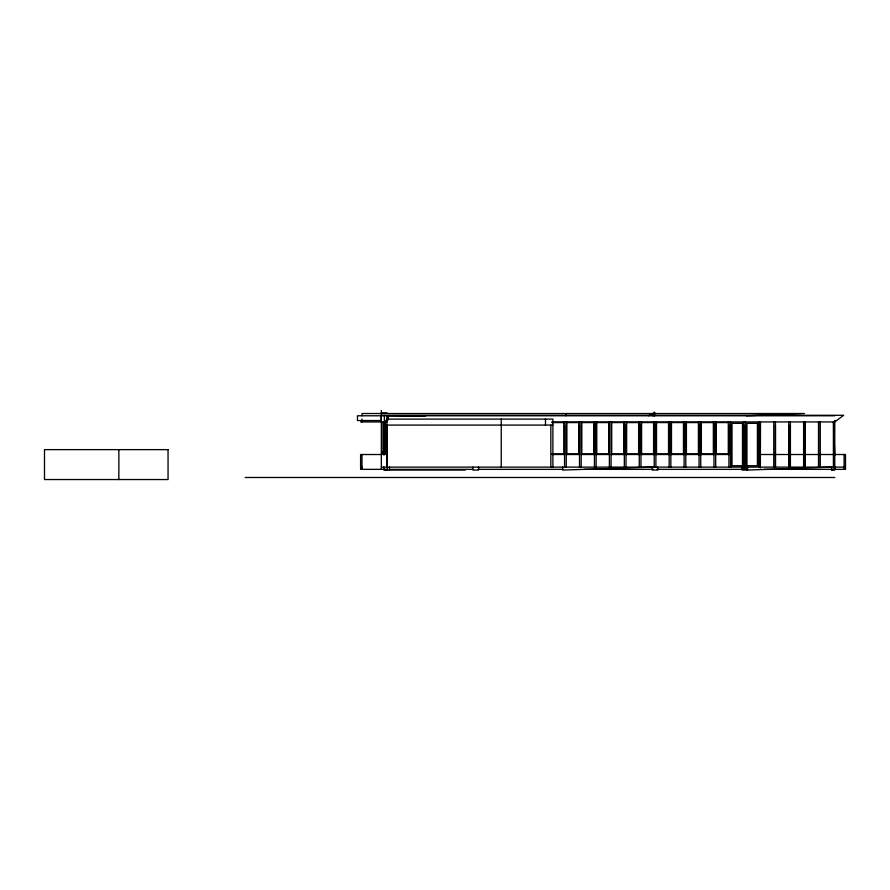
<?xml version="1.0" encoding="UTF-8"?>
<svg xmlns="http://www.w3.org/2000/svg" width="890" height="890" viewBox="0 0 890 890"><rect width="100%" height="100%" fill="white"/><g stroke="black" fill="none" stroke-linecap="round" stroke-linejoin="round"><path stroke-width="1.33" d="M564.572 467.117L564.572 425.086M579.512 467.117L579.512 425.086M596.133 467.117L596.133 421.938L596.133 454.512L609.394 454.512L609.394 421.938M609.394 467.117L609.394 425.086M626.015 467.117L626.015 425.086M639.276 467.117L639.276 425.086M640.956 467.117L640.956 425.086M654.217 467.117L654.217 425.086M655.897 467.117L655.897 425.086M669.158 467.117L669.158 421.938L669.158 454.512L655.897 454.512L655.897 421.938M684.098 467.117L684.098 425.086M699.051 467.117L699.051 425.086M728.932 467.117L728.932 425.086M730.612 425.086L730.612 467.117L730.612 421.938M743.873 425.086L743.873 467.117L743.873 421.938M745.553 425.086L745.553 467.117L745.553 421.938M775.435 425.086L775.435 467.117L775.435 421.938M788.696 425.086L788.696 467.117L788.696 421.938M790.376 425.086L790.376 467.117L790.376 421.938M834.764 421.37L833.53 421.938L833.53 467.117L833.53 421.938L834.764 421.905L843.676 415.285L388.029 415.285L388.029 419.279M648.643 415.775L652.492 413.527M741.915 469.353L747.511 467.117L747.511 470.053L741.915 470.053L741.915 467.117L747.511 470.053L831.56 467.117L831.56 470.053L834.764 470.053M831.56 470.053L834.764 468.796M746.465 415.775L804.471 413.527L362.007 413.527L362.007 415.775M381.343 412.904L386.939 412.904M381.343 415.285L386.939 415.285L386.939 467.117L386.939 425.086L552.89 425.086M834.764 415.775L357.457 415.775L357.457 420.536L381.165 420.536L381.165 415.775M386.939 419.101L552.89 419.101L552.89 467.117M387.851 420.536L384.347 420.536L384.347 415.775M834.764 420.536L836.111 420.536M360.606 421.938L386.939 421.938M551.933 421.938L834.764 421.938M383.301 422.572L384.914 422.572M551.933 422.572L563.937 422.572M566.874 422.572L578.878 422.572M581.815 422.572L593.819 422.572M596.767 422.572L608.76 422.572M611.708 422.572L623.701 422.572M626.649 422.572L638.642 422.572M641.59 422.572L653.594 422.572M656.531 422.572L668.535 422.572M671.472 422.572L683.476 422.572M686.413 422.572L698.416 422.572M701.353 422.572L713.357 422.572M716.294 422.572L728.298 422.572M383.301 453.878L384.914 453.878M551.933 453.878L563.937 453.878M566.874 453.878L578.878 453.878M581.815 453.878L593.819 453.878M596.767 453.878L608.76 453.878M611.708 453.878L623.701 453.878M626.649 453.878L638.642 453.878M641.59 453.878L653.594 453.878M656.531 453.878L668.535 453.878M671.472 453.878L683.476 453.878M686.413 453.878L698.416 453.878M701.353 453.878L713.357 453.878M716.294 453.878L728.298 453.878M381.398 454.512L360.606 454.512L360.606 469.353L387.228 469.353M384.981 454.512L384.914 421.938L384.914 454.512L383.301 454.512L383.134 451.797M551.933 454.512L564.572 454.512M566.251 454.512L579.512 454.512L579.512 421.938M581.192 454.512L594.453 454.512M611.074 454.512L624.335 454.512L624.335 421.938L624.335 467.117M639.276 454.512L626.015 454.512L626.015 421.938M670.837 454.512L684.098 454.512L684.098 421.938M699.051 454.512L685.79 454.512L685.79 421.938L685.79 467.117M700.73 454.512L713.991 454.512L713.991 421.938L713.991 467.117M715.671 454.512L728.932 454.512L728.932 421.938M758.959 454.512L845.5 454.512L845.5 469.353M362.007 467.117L360.606 467.117L362.007 469.353L362.007 454.512M381.343 467.117L844.098 467.117M845.5 467.117L844.655 467.117L844.655 469.353L763.965 469.353M389.464 469.353L472.957 469.353M478.33 469.353L563.092 469.353M583.918 469.353L653.305 469.353M656.787 469.353L747.511 469.353M465.292 470.053L383.857 470.053L383.857 467.117M245.251 477.485L834.764 477.485M388.029 415.775L425.487 416.075M650.557 415.285L654.628 415.853L654.628 415.285M383.857 469.353L387.361 470.053L387.361 467.117M834.764 455.335L833.53 421.938L834.764 422.572L834.764 469.353M844.098 454.512L844.098 469.353M820.269 421.938L820.269 467.117M773.755 421.938L773.755 467.117M760.494 421.938L760.36 468.007M728.298 421.938L728.298 454.512M716.294 421.938L716.294 454.512M715.671 421.938L715.671 467.117M713.357 421.938L713.357 454.512M701.353 421.938L701.353 454.512M700.73 421.938L700.73 467.117M699.051 421.938L699.051 454.79M698.416 421.938L698.416 454.512M686.413 421.938L686.413 454.512M683.476 421.938L683.476 454.512M671.472 421.938L671.472 454.512M670.837 421.938L670.837 467.117M668.535 421.938L668.535 454.512M657.866 467.117L657.866 470.053L652.259 470.053L652.259 467.117L562.602 470.053L562.602 467.117M656.531 421.938L656.531 454.512M654.217 421.938L654.217 454.512L640.956 454.512L640.956 421.938M653.594 421.938L653.594 454.512M641.59 421.938L641.59 454.512M639.276 421.938L639.276 454.79M638.642 421.938L638.642 454.512M626.649 421.938L626.649 454.512M623.701 421.938L623.701 454.512M611.708 421.938L611.708 454.512M611.074 421.938L611.074 467.117M608.76 421.938L608.76 454.512M596.767 421.938L596.767 454.512M594.453 421.938L594.453 467.117M593.819 421.938L593.819 454.512M581.815 421.938L581.815 454.512M581.192 421.938L581.192 467.117M578.878 421.938L578.878 454.512M566.874 421.938L566.874 454.512M566.251 421.938L566.251 467.117M565.762 413.527L565.762 415.775M564.572 421.938L564.572 454.79M563.937 421.938L563.937 454.512M550.843 425.086L550.843 467.117M545.481 419.101L545.481 425.086M501.248 419.101L501.248 467.117M478.553 467.117L478.553 470.053L472.957 470.053L472.957 467.117M389.464 467.117L389.464 470.053M387.851 415.775L387.851 419.346M384.068 427.411L384.068 454.79M381.343 410.457L381.343 469.353M362.007 419.157L362.007 421.938M118.86 449.628L118.86 479.543M383.301 421.938L383.301 454.512L383.301 421.938M758.814 421.938L758.814 467.117L758.814 421.938M803.637 421.938L803.637 467.117L803.637 421.938M805.317 421.938L805.317 467.117L805.317 421.938M818.577 421.938L818.577 467.117L818.577 421.938M654.628 412.281L650.557 414.862L654.628 414.862L654.628 412.281M742.471 423.34L732.014 423.34L732.014 465.715L742.471 465.715L742.471 423.34M757.412 423.34L746.955 423.34L746.955 465.715L757.412 465.715L757.412 423.34M168.054 449.628L44.5 449.628L44.5 479.543L168.054 479.543L168.054 449.628"/></g></svg>
